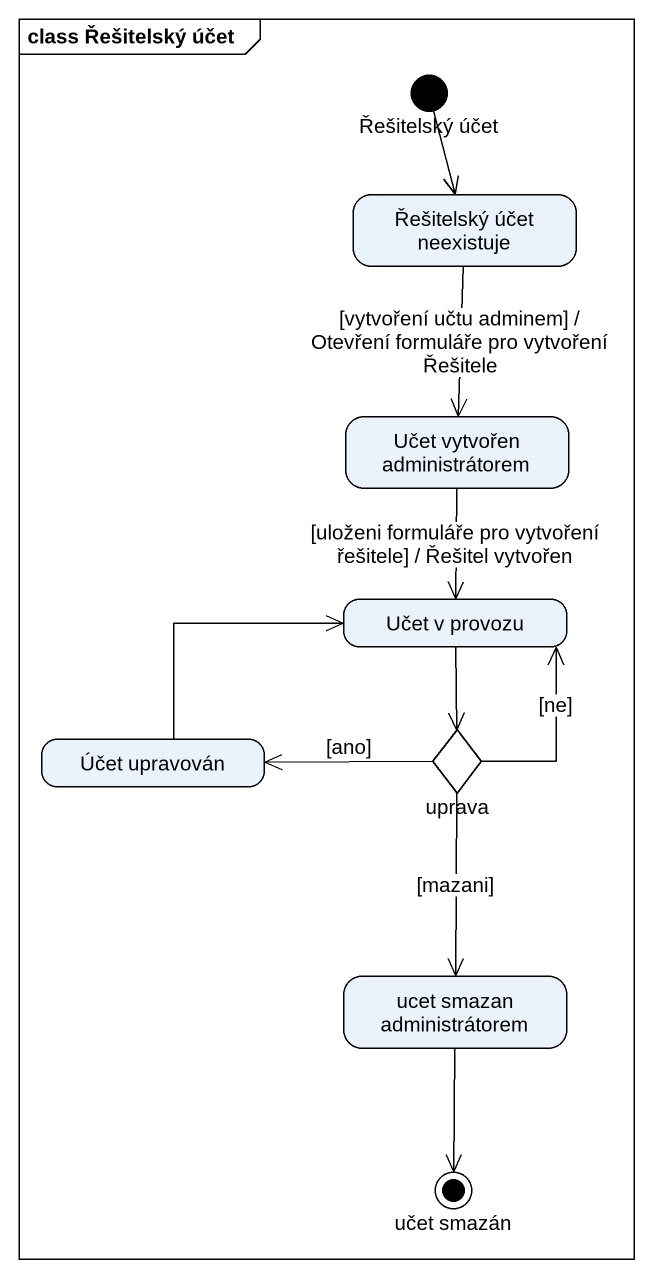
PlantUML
@startuml
mainframe class Řešitelský účet
hide empty description
state "Řešitelský účet" as Řešitelský_účet <<start>>
state "Řešitelský účet neexistuje" as Řešitelský_účet_neexistuje
state "Učet vytvořen administrátorem" as Učet_vytvořen
state "Učet v provozu" as Učet_v_provozu
state "Účet upravován" as Účet_upravován
state uprava <<choice>>
state "ucet smazan administrátorem" as ucet_smazan_administrátorem
state "učet smazán" as učet_smazán <<end>>
Řešitelský_účet --> Řešitelský_účet_neexistuje
Řešitelský_účet_neexistuje --> Učet_vytvořen : [vytvoření učtu adminem] / Otevření formuláře pro vytvoření Řešitele
Učet_vytvořen --> Učet_v_provozu : [uloženi formuláře pro vytvoření řešitele] / Řešitel vytvořen
Učet_v_provozu --> uprava
Účet_upravován -right-> Učet_v_provozu
uprava -up-> Učet_v_provozu : [ne]
uprava -left-> Účet_upravován : [ano]
uprava --> ucet_smazan_administrátorem : [mazani]
ucet_smazan_administrátorem --> učet_smazán
@enduml
